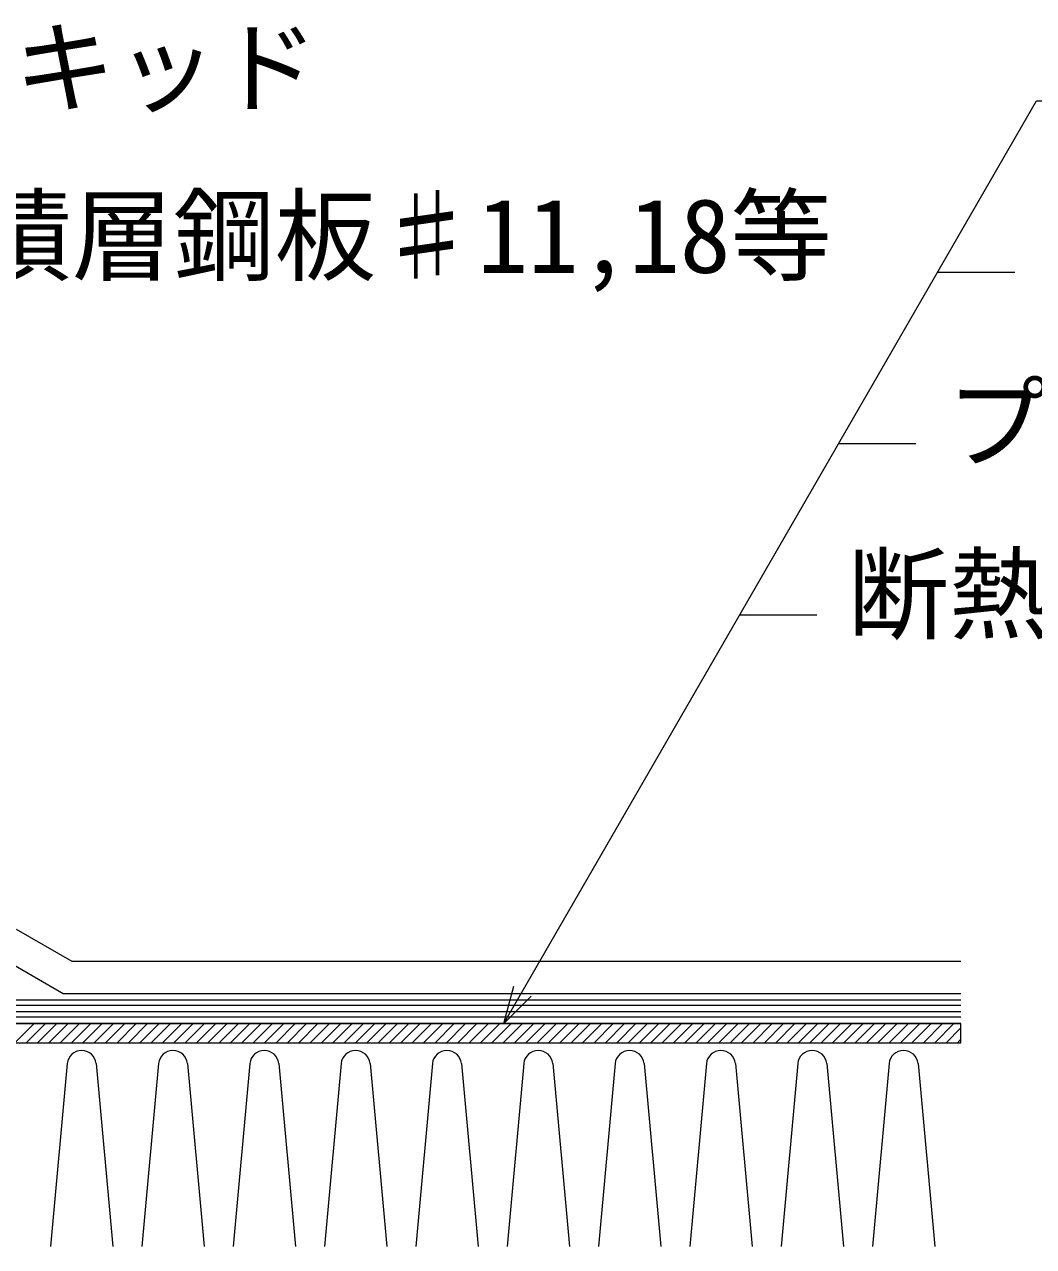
# Model space of a CAD drawing. Units: millimetres, scale not verified. Extents: x -840 to 840, y -594 to 594.
# Drawn here: x 238.7 to 395.7, y -104.6 to 85.6 of the extents above; entities that cross this region are included whole.
import ezdxf
from ezdxf.enums import TextEntityAlignment as Align

# ---------------------------------------------------------------- set-up
doc = ezdxf.new("R2010")
doc.units = ezdxf.units.MM
doc.header["$LTSCALE"] = 2
for name, color, linetype, lineweight in [('0-0_基準線(IBｼｰﾄ)', 4, 'Continuous', 9), ('0-1_断熱材', 5, 'Continuous', 9), ('0-2_輪郭線', 2, 'Continuous', 9), ('0-5_寸法線', 7, 'Continuous', 9), ('0-6_タイトル文字', 5, 'Continuous', 9), ('1-4_塗膜(MR-Z)', 134, 'Continuous', 9), ('1-5_塗膜(N-300)', 2, 'Continuous', 9)]:
    doc.layers.add(name, color=color, linetype=linetype, lineweight=lineweight)
doc.styles.add('ＭＳ ゴシック', font='')
doc.styles.get('ＭＳ ゴシック').set_extended_font_data('MS Gothic')

msp = doc.modelspace()

# ---------------------------------------------------------------- linework, layer by layer
at = {"layer": '0-0_基準線(IBｼｰﾄ)', "color": 7}
for p, q in [((237.37, -55.174), (246.03, -60.174)), ((236.03, -60.174), (244.69, -65.174)), ((246.03, -60.174), (384.427, -60.174)), ((244.69, -65.174), (384.427, -65.174))]:
    msp.add_line(p, q, dxfattribs=at)
at = {"layer": '0-1_断熱材'}
for p, q in [((114.027, -69.84), (384.427, -69.84)), ((237.154, -72.84), (240.154, -69.84)), ((238.922, -72.84), (241.922, -69.84)), ((240.689, -72.84), (243.689, -69.84)), ((242.457, -72.84), (245.457, -69.84)), ((244.225, -72.84), (247.225, -69.84)), ((245.993, -72.84), (248.993, -69.84)), ((247.76, -72.84), (250.76, -69.84)), ((249.528, -72.84), (252.528, -69.84)), ((251.296, -72.84), (254.296, -69.84)), ((253.064, -72.84), (256.064, -69.84)), ((254.832, -72.84), (257.832, -69.84)), ((256.599, -72.84), (259.599, -69.84)), ((258.367, -72.84), (261.367, -69.84)), ((260.135, -72.84), (263.135, -69.84)), ((261.903, -72.84), (264.903, -69.84)), ((263.67, -72.84), (266.67, -69.84)), ((265.438, -72.84), (268.438, -69.84)), ((267.206, -72.84), (270.206, -69.84)), ((268.974, -72.84), (271.974, -69.84)), ((270.741, -72.84), (273.741, -69.84)), ((272.509, -72.84), (275.509, -69.84)), ((274.277, -72.84), (277.277, -69.84)), ((276.045, -72.84), (279.045, -69.84)), ((277.813, -72.84), (280.813, -69.84)), ((279.58, -72.84), (282.58, -69.84)), ((281.348, -72.84), (284.348, -69.84)), ((283.116, -72.84), (286.116, -69.84)), ((284.884, -72.84), (287.884, -69.84)), ((286.651, -72.84), (289.651, -69.84)), ((288.419, -72.84), (291.419, -69.84)), ((290.187, -72.84), (293.187, -69.84)), ((291.955, -72.84), (294.955, -69.84)), ((293.722, -72.84), (296.722, -69.84)), ((295.49, -72.84), (298.49, -69.84)), ((297.258, -72.84), (300.258, -69.84)), ((299.026, -72.84), (302.026, -69.84)), ((300.793, -72.84), (303.793, -69.84)), ((302.561, -72.84), (305.561, -69.84)), ((304.329, -72.84), (307.329, -69.84)), ((306.097, -72.84), (309.097, -69.84)), ((307.865, -72.84), (310.865, -69.84)), ((309.632, -72.84), (312.632, -69.84)), ((311.4, -72.84), (314.4, -69.84)), ((313.168, -72.84), (316.168, -69.84)), ((314.936, -72.84), (317.936, -69.84)), ((316.703, -72.84), (319.703, -69.84)), ((318.471, -72.84), (321.471, -69.84)), ((320.239, -72.84), (323.239, -69.84)), ((322.007, -72.84), (325.007, -69.84)), ((323.774, -72.84), (326.774, -69.84)), ((325.542, -72.84), (328.542, -69.84)), ((327.31, -72.84), (330.31, -69.84)), ((329.078, -72.84), (332.078, -69.84)), ((330.846, -72.84), (333.846, -69.84)), ((332.613, -72.84), (335.613, -69.84)), ((334.381, -72.84), (337.381, -69.84)), ((336.149, -72.84), (339.149, -69.84)), ((337.917, -72.84), (340.917, -69.84)), ((339.684, -72.84), (342.684, -69.84)), ((341.452, -72.84), (344.452, -69.84)), ((343.22, -72.84), (346.22, -69.84)), ((344.988, -72.84), (347.988, -69.84)), ((346.755, -72.84), (349.755, -69.84)), ((348.523, -72.84), (351.523, -69.84)), ((350.291, -72.84), (353.291, -69.84)), ((352.059, -72.84), (355.059, -69.84)), ((353.826, -72.84), (356.826, -69.84)), ((355.594, -72.84), (358.594, -69.84)), ((357.362, -72.84), (360.362, -69.84)), ((359.13, -72.84), (362.13, -69.84)), ((360.898, -72.84), (363.898, -69.84)), ((362.665, -72.84), (365.665, -69.84)), ((364.433, -72.84), (367.433, -69.84)), ((366.201, -72.84), (369.201, -69.84)), ((367.969, -72.84), (370.969, -69.84)), ((369.736, -72.84), (372.736, -69.84)), ((371.504, -72.84), (374.504, -69.84)), ((373.272, -72.84), (376.272, -69.84)), ((375.04, -72.84), (378.04, -69.84)), ((376.807, -72.84), (379.807, -69.84)), ((378.575, -72.84), (381.575, -69.84)), ((380.343, -72.84), (383.343, -69.84)), ((382.111, -72.84), (384.427, -70.524)), ((383.879, -72.84), (384.427, -72.292))]:
    msp.add_line(p, q, dxfattribs=at)
at = {"layer": '0-1_断熱材', "color": 7}
msp.add_line((114.027, -72.84), (384.427, -72.84), dxfattribs=at)
at = {"layer": '0-1_断熱材', "color": 4}
for p, q in [((245.306, -76.106), (242.706, -104.575)), ((249.813, -76.106), (252.413, -104.575)), ((259.521, -76.106), (256.92, -104.575)), ((264.028, -76.106), (266.628, -104.575)), ((273.736, -76.106), (271.135, -104.575)), ((278.242, -76.106), (280.843, -104.575)), ((287.95, -76.106), (285.35, -104.575)), ((292.457, -76.106), (295.058, -104.575)), ((302.165, -76.106), (299.565, -104.575)), ((306.672, -76.106), (309.272, -104.575)), ((316.38, -76.106), (313.779, -104.575)), ((320.887, -76.106), (323.487, -104.575)), ((330.594, -76.106), (327.994, -104.575)), ((335.101, -76.106), (337.702, -104.575)), ((344.809, -76.106), (342.209, -104.575)), ((349.316, -76.106), (351.917, -104.575)), ((359.024, -76.106), (356.423, -104.575)), ((363.531, -76.106), (366.131, -104.575)), ((373.239, -76.106), (370.638, -104.575)), ((377.746, -76.106), (380.346, -104.575))]:
    msp.add_line(p, q, dxfattribs=at)
at = {"layer": '0-1_断熱材'}
msp.add_lwpolyline([(153.687, -72.84), (384.427, -72.84), (384.427, -69.84), (153.687, -69.84)], dxfattribs=at)
at = {"layer": '0-1_断熱材', "color": 4}
for centre in [(247.56, -76.317), (261.774, -76.317), (275.989, -76.317), (290.204, -76.317), (304.418, -76.317), (318.633, -76.317), (332.848, -76.317), (347.063, -76.317), (361.277, -76.317), (375.492, -76.317)]:
    msp.add_arc(centre, 2.263, 5.35135, 174.64865, dxfattribs=at)
at = {"layer": '0-2_輪郭線', "color": 7}
msp.add_line((246.03, -60.174), (384.427, -60.174), dxfattribs=at)
at = {"layer": '0-5_寸法線'}
for p, q in [((380.802, 47.103), (392.802, 47.103)), ((365.405, 20.435), (377.405, 20.435)), ((350.008, -6.234), (362.008, -6.234))]:
    msp.add_line(p, q, dxfattribs=at)
for points in [[(313.285, -69.84), (396.198, 73.772), (408.198, 73.772)], [(317.527, -65.598), (313.285, -69.84), (314.838, -64.045)]]:
    msp.add_lwpolyline(points, dxfattribs=at)
at = {"layer": '1-4_塗膜(MR-Z)'}
for p, q in [((114.027, -68.007), (384.427, -68.007)), ((114.027, -68.84), (384.427, -68.84))]:
    msp.add_line(p, q, dxfattribs=at)
at = {"layer": '1-5_塗膜(N-300)'}
for p, q in [((114.027, -66.174), (384.427, -66.174)), ((114.027, -67.007), (384.427, -67.007))]:
    msp.add_line(p, q, dxfattribs=at)

# ---------------------------------------------------------------- texts
at = {"layer": '0-6_タイトル文字', "color": 7, "style": 'ＭＳ ゴシック'}
for s, p in [('IBリキッド', (205.495, 69.681)), ('IB積層鋼板♯11,18等', (214.473, 43.511)), ('プライマーMR-Z', (382.157, 14.403)), ('断熱材ミラルーフ t=38㎜、48㎜', (366.76, -12.265))]:
    msp.add_text(s, height=11.58, dxfattribs=at).set_placement(p, align=Align.BOTTOM_LEFT)

doc.saveas('drawing.dxf')
